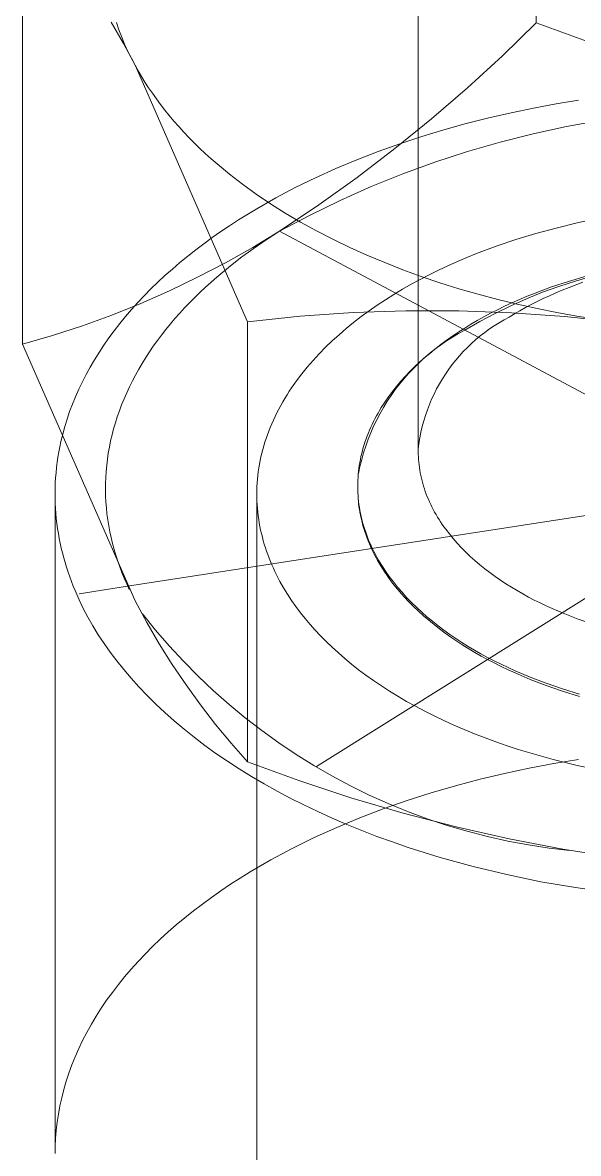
# Model space of a CAD drawing. Header units: inches. Extents: x -4 to 200, y 0 to 129.
# Drawn here: x 179.5904 to 179.7839, y 91.0257 to 91.4192 of the extents above; entities that cross this region are included whole.
import ezdxf

# ---------------------------------------------------------------- set-up
doc = ezdxf.new("R2010")
doc.units = ezdxf.units.IN
doc.layers.add('ZANO_R', color=7, linetype='Continuous', lineweight=0)

msp = doc.modelspace()

# ---------------------------------------------------------------- linework, layer by layer
at = {"layer": 'ZANO_R'}
for p, q in [((179.76918, 91.5723), (179.76918, 91.41919)), ((179.7281, 91.26999), (179.7281, 91.55845)), ((179.59036, 91.30735), (179.59036, 91.46046)), ((179.62116, 91.4194), (179.62547, 91.41199)), ((179.62389, 91.41675), (179.62302, 91.41931)), ((179.62485, 91.41421), (179.62389, 91.41675)), ((179.76918, 91.41919), (179.75738, 91.40768)), ((179.76918, 91.41919), (179.78703, 91.41263)), ((179.62589, 91.41171), (179.62485, 91.41421)), ((179.62547, 91.41199), (179.62953, 91.40445)), ((179.62702, 91.40925), (179.62589, 91.41171)), ((179.62824, 91.40683), (179.62702, 91.40925)), ((179.62953, 91.40445), (179.62824, 91.40683)), ((179.75738, 91.40768), (179.74523, 91.39654)), ((179.63062, 91.40248), (179.62953, 91.40445)), ((179.62953, 91.40445), (179.6687, 91.31514)), ((179.63177, 91.40052), (179.63062, 91.40248)), ((179.63297, 91.39856), (179.63177, 91.40052)), ((179.63424, 91.3966), (179.63297, 91.39856)), ((179.63556, 91.39465), (179.63424, 91.3966)), ((179.63694, 91.3927), (179.63556, 91.39465)), ((179.74523, 91.39654), (179.73276, 91.38578)), ((179.63838, 91.39076), (179.63694, 91.3927)), ((179.63988, 91.38883), (179.63838, 91.39076)), ((179.64143, 91.3869), (179.63988, 91.38883)), ((179.76827, 91.38952), (179.76045, 91.3879)), ((179.77609, 91.39098), (179.76827, 91.38952)), ((179.78389, 91.39226), (179.77609, 91.39098)), ((179.64305, 91.38499), (179.64143, 91.3869)), ((179.64472, 91.38308), (179.64305, 91.38499)), ((179.73276, 91.38578), (179.71996, 91.37539)), ((179.75263, 91.3861), (179.74483, 91.38412)), ((179.76045, 91.3879), (179.75263, 91.3861)), ((179.7797, 91.38307), (179.79138, 91.38517)), ((179.64646, 91.38118), (179.64472, 91.38308)), ((179.64825, 91.3793), (179.64646, 91.38118)), ((179.73707, 91.38197), (179.72936, 91.37963)), ((179.74483, 91.38412), (179.73707, 91.38197)), ((179.7681, 91.38058), (179.7797, 91.38307)), ((179.65009, 91.37743), (179.64825, 91.3793)), ((179.652, 91.37557), (179.65009, 91.37743)), ((179.72173, 91.37711), (179.71419, 91.37441)), ((179.72936, 91.37963), (179.72173, 91.37711)), ((179.7452, 91.37439), (179.7566, 91.37768)), ((179.7566, 91.37768), (179.7681, 91.38058)), ((179.65396, 91.37372), (179.652, 91.37557)), ((179.65598, 91.37189), (179.65396, 91.37372)), ((179.71419, 91.37441), (179.70676, 91.37153)), ((179.71996, 91.37539), (179.70686, 91.3654)), ((179.73391, 91.37071), (179.7452, 91.37439)), ((179.65806, 91.37007), (179.65598, 91.37189)), ((179.66238, 91.36649), (179.65806, 91.37007)), ((179.70676, 91.37153), (179.69945, 91.36847)), ((179.72277, 91.36664), (179.73391, 91.37071)), ((179.66692, 91.36299), (179.66238, 91.36649)), ((179.6923, 91.36523), (179.68531, 91.36182)), ((179.69945, 91.36847), (179.6923, 91.36523)), ((179.70686, 91.3654), (179.69345, 91.3558)), ((179.71176, 91.36219), (179.72277, 91.36664)), ((179.67167, 91.35956), (179.66692, 91.36299)), ((179.68531, 91.36182), (179.6785, 91.35824)), ((179.70092, 91.35737), (179.71176, 91.36219)), ((179.67663, 91.35622), (179.67167, 91.35956)), ((179.6785, 91.35824), (179.6719, 91.35449)), ((179.69025, 91.35218), (179.70092, 91.35737)), ((179.6719, 91.35449), (179.66551, 91.35058)), ((179.68178, 91.35297), (179.67663, 91.35622)), ((179.69345, 91.3558), (179.67977, 91.34662)), ((179.69266, 91.16036), (180.00238, 91.35406)), ((179.66551, 91.35058), (179.66241, 91.34857)), ((179.67977, 91.34662), (179.69025, 91.35218)), ((179.68713, 91.34982), (179.68178, 91.35297)), ((179.69266, 91.34677), (179.68713, 91.34982)), ((179.77607, 91.34777), (179.78342, 91.34955)), ((179.78342, 91.34955), (179.79103, 91.35115)), ((179.65936, 91.34652), (179.65638, 91.34443)), ((179.66241, 91.34857), (179.65936, 91.34652)), ((179.67977, 91.34662), (179.67046, 91.34098)), ((179.67514, 91.34364), (179.67977, 91.34662)), ((180.01527, 91.1678), (179.67977, 91.34662)), ((179.69836, 91.34383), (179.69266, 91.34677)), ((179.76206, 91.34373), (179.76899, 91.34584)), ((179.76899, 91.34584), (179.77607, 91.34777)), ((179.65347, 91.34231), (179.65062, 91.34016)), ((179.65638, 91.34443), (179.65347, 91.34231)), ((179.67064, 91.34055), (179.67514, 91.34364)), ((179.70423, 91.341), (179.69836, 91.34383)), ((179.75519, 91.3414), (179.76206, 91.34373)), ((179.64784, 91.33797), (179.64513, 91.33574)), ((179.65062, 91.34016), (179.64784, 91.33797)), ((179.67046, 91.34098), (179.66096, 91.33564)), ((179.66627, 91.33736), (179.67064, 91.34055)), ((179.71025, 91.3383), (179.70423, 91.341)), ((179.71642, 91.33571), (179.71025, 91.3383)), ((179.74504, 91.33749), (179.7484, 91.33885)), ((179.7484, 91.33885), (179.75519, 91.3414)), ((179.64513, 91.33574), (179.64249, 91.33349)), ((179.66096, 91.33564), (179.6513, 91.33062)), ((179.65797, 91.33069), (179.66204, 91.33407)), ((179.66204, 91.33407), (179.66627, 91.33736)), ((179.72271, 91.33325), (179.71642, 91.33571)), ((179.73517, 91.33308), (179.73843, 91.33461)), ((179.73843, 91.33461), (179.74172, 91.33608)), ((179.74172, 91.33608), (179.74504, 91.33749)), ((179.63993, 91.33121), (179.63744, 91.32889)), ((179.64249, 91.33349), (179.63993, 91.33121)), ((179.6513, 91.33062), (179.64148, 91.32592)), ((179.65407, 91.32721), (179.65797, 91.33069)), ((179.72913, 91.33092), (179.72271, 91.33325)), ((179.72568, 91.32817), (179.7288, 91.32986)), ((179.7288, 91.32986), (179.73196, 91.3315)), ((179.73565, 91.32872), (179.72913, 91.33092)), ((179.73196, 91.3315), (179.73517, 91.33308)), ((179.78662, 91.33104), (179.78044, 91.32921)), ((179.78864, 91.33098), (179.78284, 91.32932)), ((179.64148, 91.32592), (179.63151, 91.32154)), ((179.63503, 91.32655), (179.63269, 91.32419)), ((179.63744, 91.32889), (179.63503, 91.32655)), ((179.65218, 91.32544), (179.65407, 91.32721)), ((179.71962, 91.32463), (179.72262, 91.32643)), ((179.72262, 91.32643), (179.72568, 91.32817)), ((179.74228, 91.32665), (179.73565, 91.32872)), ((179.74898, 91.32472), (179.74228, 91.32665)), ((179.7745, 91.32724), (179.7688, 91.32513)), ((179.7771, 91.32746), (179.77142, 91.3254)), ((179.78044, 91.32921), (179.7745, 91.32724)), ((179.77826, 91.32616), (179.77598, 91.32519)), ((179.78284, 91.32932), (179.7771, 91.32746)), ((179.7806, 91.3271), (179.77826, 91.32616)), ((179.78545, 91.32889), (179.7806, 91.3271)), ((179.63269, 91.32419), (179.63044, 91.3218)), ((179.64853, 91.32183), (179.65033, 91.32364)), ((179.65033, 91.32364), (179.65218, 91.32544)), ((179.71381, 91.32088), (179.71668, 91.32278)), ((179.71668, 91.32278), (179.71962, 91.32463)), ((179.75576, 91.32293), (179.74898, 91.32472)), ((179.7626, 91.32127), (179.75576, 91.32293)), ((179.76582, 91.32314), (179.7603, 91.32069)), ((179.76335, 91.32289), (179.76073, 91.32173)), ((179.76604, 91.32402), (179.76335, 91.32289)), ((179.77142, 91.3254), (179.76582, 91.32314)), ((179.7688, 91.32513), (179.76604, 91.32402)), ((179.76946, 91.32217), (179.76741, 91.32112)), ((179.77158, 91.3232), (179.76946, 91.32217)), ((179.77375, 91.32421), (179.77158, 91.3232)), ((179.77598, 91.32519), (179.77375, 91.32421)), ((179.63151, 91.32154), (179.6214, 91.31749)), ((179.62827, 91.31938), (179.62617, 91.31694)), ((179.63044, 91.3218), (179.62827, 91.31938)), ((179.64341, 91.31627), (179.64507, 91.31814)), ((179.64507, 91.31814), (179.64678, 91.31999)), ((179.64678, 91.31999), (179.64853, 91.32183)), ((179.68702, 91.31705), (179.70539, 91.31832)), ((179.70539, 91.31832), (179.72379, 91.31894)), ((179.70827, 91.31693), (179.711, 91.31893)), ((179.711, 91.31893), (179.71381, 91.32088)), ((179.72379, 91.31894), (179.7422, 91.31893)), ((179.7422, 91.31893), (179.7606, 91.31827)), ((179.75487, 91.31806), (179.74953, 91.31524)), ((179.75327, 91.31809), (179.75092, 91.31684)), ((179.75569, 91.31933), (179.75327, 91.31809)), ((179.7603, 91.32069), (179.75487, 91.31806)), ((179.75817, 91.32054), (179.75569, 91.31933)), ((179.76073, 91.32173), (179.75817, 91.32054)), ((179.7606, 91.31827), (179.77897, 91.31698)), ((179.76347, 91.31897), (179.76159, 91.31787)), ((179.76949, 91.31975), (179.7626, 91.32127)), ((179.76541, 91.32005), (179.76347, 91.31897)), ((179.76741, 91.32112), (179.76541, 91.32005)), ((179.77641, 91.31837), (179.76949, 91.31975)), ((179.78336, 91.31712), (179.77641, 91.31837)), ((179.6214, 91.31749), (179.61117, 91.31377)), ((179.62416, 91.31448), (179.62224, 91.31201)), ((179.62617, 91.31694), (179.62416, 91.31448)), ((179.64024, 91.31246), (179.6418, 91.31437)), ((179.6418, 91.31437), (179.64341, 91.31627)), ((179.6687, 91.31514), (179.68702, 91.31705)), ((179.6687, 91.31514), (179.6687, 91.16203)), ((179.70304, 91.31279), (179.70562, 91.31488)), ((179.70562, 91.31488), (179.70827, 91.31693)), ((179.74953, 91.31524), (179.74429, 91.31223)), ((179.74643, 91.31427), (179.74429, 91.31296)), ((179.74864, 91.31556), (179.74643, 91.31427)), ((179.75092, 91.31684), (179.74864, 91.31556)), ((179.75627, 91.31481), (179.75457, 91.31375)), ((179.758, 91.31581), (179.75627, 91.31481)), ((179.75977, 91.31676), (179.758, 91.31581)), ((179.76159, 91.31787), (179.75977, 91.31676)), ((179.77897, 91.31698), (179.79728, 91.31504)), ((179.79032, 91.31601), (179.78336, 91.31712)), ((179.60082, 91.31039), (179.59036, 91.30735)), ((179.61117, 91.31377), (179.60082, 91.31039)), ((179.62224, 91.31201), (179.6204, 91.30951)), ((179.63727, 91.30859), (179.63873, 91.31053)), ((179.63873, 91.31053), (179.64024, 91.31246)), ((179.69815, 91.30847), (179.70055, 91.31065)), ((179.70055, 91.31065), (179.70304, 91.31279)), ((179.74014, 91.31025), (179.73812, 91.30884)), ((179.74212, 91.31105), (179.74, 91.30978)), ((179.7422, 91.31163), (179.74014, 91.31025)), ((179.74429, 91.31223), (179.74212, 91.31105)), ((179.74429, 91.31296), (179.7422, 91.31163)), ((179.74969, 91.31023), (179.74815, 91.30895)), ((179.75128, 91.31146), (179.74969, 91.31023)), ((179.7529, 91.31263), (179.75128, 91.31146)), ((179.75457, 91.31375), (179.7529, 91.31263)), ((179.62953, 91.21804), (179.59036, 91.30735)), ((179.61864, 91.307), (179.61697, 91.30447)), ((179.6204, 91.30951), (179.61864, 91.307)), ((179.63451, 91.30465), (179.63587, 91.30663)), ((179.63587, 91.30663), (179.63727, 91.30859)), ((179.69361, 91.30398), (179.69583, 91.30625)), ((179.69583, 91.30625), (179.69815, 91.30847)), ((179.73589, 91.30704), (179.73391, 91.30557)), ((179.73614, 91.30738), (179.7342, 91.30589)), ((179.73792, 91.30845), (179.73589, 91.30704)), ((179.73812, 91.30884), (179.73614, 91.30738)), ((179.74, 91.30978), (179.73792, 91.30845)), ((179.7452, 91.30623), (179.7438, 91.30479)), ((179.74665, 91.30761), (179.7452, 91.30623)), ((179.74815, 91.30895), (179.74665, 91.30761)), ((179.61697, 91.30447), (179.61539, 91.30193)), ((179.63197, 91.30065), (179.63321, 91.30266)), ((179.63321, 91.30266), (179.63451, 91.30465)), ((179.69149, 91.30168), (179.69361, 91.30398)), ((179.7301, 91.30242), (179.72829, 91.30075)), ((179.73047, 91.3028), (179.72867, 91.3012)), ((179.73198, 91.30403), (179.7301, 91.30242)), ((179.73231, 91.30437), (179.73047, 91.3028)), ((179.73391, 91.30557), (179.73198, 91.30403)), ((179.7342, 91.30589), (179.73231, 91.30437)), ((179.74245, 91.30331), (179.74115, 91.30178)), ((179.7438, 91.30479), (179.74245, 91.30331)), ((179.61389, 91.29937), (179.61248, 91.29681)), ((179.61539, 91.30193), (179.61389, 91.29937)), ((179.62965, 91.2966), (179.63078, 91.29863)), ((179.63078, 91.29863), (179.63197, 91.30065)), ((179.68754, 91.29698), (179.68947, 91.29935)), ((179.68947, 91.29935), (179.69149, 91.30168)), ((179.72653, 91.29902), (179.72483, 91.29723)), ((179.72693, 91.29956), (179.72524, 91.29789)), ((179.72829, 91.30075), (179.72653, 91.29902)), ((179.72867, 91.3012), (179.72693, 91.29956)), ((179.73871, 91.2986), (179.73757, 91.29695)), ((179.7399, 91.30021), (179.73871, 91.2986)), ((179.74115, 91.30178), (179.7399, 91.30021)), ((179.61248, 91.29681), (179.61116, 91.29423)), ((179.62755, 91.2925), (179.62857, 91.29456)), ((179.62857, 91.29456), (179.62965, 91.2966)), ((179.68401, 91.29215), (179.68573, 91.29458)), ((179.68573, 91.29458), (179.68754, 91.29698)), ((179.72205, 91.29444), (179.72055, 91.29266)), ((179.72319, 91.29538), (179.72162, 91.29347)), ((179.72362, 91.29618), (179.72205, 91.29444)), ((179.72483, 91.29723), (179.72319, 91.29538)), ((179.72524, 91.29789), (179.72362, 91.29618)), ((179.73649, 91.29526), (179.73547, 91.29354)), ((179.73757, 91.29695), (179.73649, 91.29526)), ((179.60992, 91.29165), (179.60877, 91.28906)), ((179.61116, 91.29423), (179.60992, 91.29165)), ((179.62568, 91.28837), (179.62659, 91.29044)), ((179.62659, 91.29044), (179.62755, 91.2925)), ((179.62686, 91.22308), (180.08501, 91.29395)), ((179.68241, 91.2897), (179.6832, 91.29093)), ((179.6832, 91.29093), (179.68401, 91.29215)), ((179.71912, 91.29086), (179.71775, 91.28902)), ((179.72011, 91.29151), (179.71868, 91.2895)), ((179.72055, 91.29266), (179.71912, 91.29086)), ((179.72162, 91.29347), (179.72011, 91.29151)), ((179.73451, 91.29178), (179.7336, 91.28999)), ((179.73547, 91.29354), (179.73451, 91.29178)), ((179.60877, 91.28906), (179.60771, 91.28647)), ((179.62484, 91.28628), (179.62568, 91.28837)), ((179.68021, 91.28597), (179.68092, 91.28722)), ((179.68092, 91.28722), (179.68165, 91.28846)), ((179.68165, 91.28846), (179.68241, 91.2897)), ((179.71646, 91.28716), (179.71524, 91.28527)), ((179.71731, 91.28745), (179.71602, 91.28534)), ((179.71775, 91.28902), (179.71646, 91.28716)), ((179.71868, 91.2895), (179.71731, 91.28745)), ((179.73276, 91.28817), (179.73198, 91.28632)), ((179.7336, 91.28999), (179.73276, 91.28817)), ((179.60674, 91.28387), (179.60585, 91.28127)), ((179.60771, 91.28647), (179.60674, 91.28387)), ((179.62332, 91.2821), (179.62405, 91.28419)), ((179.62405, 91.28419), (179.62484, 91.28628)), ((179.67827, 91.2822), (179.67889, 91.28346)), ((179.67889, 91.28346), (179.67953, 91.28472)), ((179.67953, 91.28472), (179.68021, 91.28597)), ((179.7141, 91.28335), (179.71355, 91.28238)), ((179.7148, 91.2832), (179.71365, 91.28101)), ((179.71466, 91.28431), (179.7141, 91.28335)), ((179.71524, 91.28527), (179.71466, 91.28431)), ((179.71602, 91.28534), (179.7148, 91.2832)), ((179.73062, 91.28255), (179.73003, 91.28063)), ((179.73127, 91.28445), (179.73062, 91.28255)), ((179.73198, 91.28632), (179.73127, 91.28445)), ((179.60505, 91.27867), (179.60434, 91.27607)), ((179.60585, 91.28127), (179.60505, 91.27867)), ((179.62204, 91.27789), (179.62265, 91.28)), ((179.62265, 91.28), (179.62332, 91.2821)), ((179.67658, 91.27839), (179.67711, 91.27966)), ((179.67711, 91.27966), (179.67767, 91.28093)), ((179.67767, 91.28093), (179.67827, 91.2822)), ((179.71258, 91.27878), (179.71158, 91.27652)), ((179.71205, 91.27944), (179.71159, 91.27845)), ((179.71253, 91.28043), (179.71205, 91.27944)), ((179.71303, 91.28141), (179.71253, 91.28043)), ((179.71365, 91.28101), (179.71258, 91.27878)), ((179.71355, 91.28238), (179.71303, 91.28141)), ((179.72952, 91.2787), (179.72906, 91.27674)), ((179.73003, 91.28063), (179.72952, 91.2787)), ((179.60434, 91.27607), (179.60371, 91.27347)), ((179.621, 91.27366), (179.62149, 91.27578)), ((179.62149, 91.27578), (179.62204, 91.27789)), ((179.67515, 91.27455), (179.67559, 91.27583)), ((179.67559, 91.27583), (179.67607, 91.27711)), ((179.67607, 91.27711), (179.67658, 91.27839)), ((179.71034, 91.27545), (179.70996, 91.27444)), ((179.71073, 91.27645), (179.71034, 91.27545)), ((179.71158, 91.27652), (179.71067, 91.27423)), ((179.71115, 91.27745), (179.71073, 91.27645)), ((179.71159, 91.27845), (179.71115, 91.27745)), ((179.72868, 91.27477), (179.72836, 91.27279)), ((179.72906, 91.27674), (179.72868, 91.27477)), ((179.60332, 91.27165), (179.60298, 91.26984)), ((179.60371, 91.27347), (179.60332, 91.27165)), ((179.6202, 91.26942), (179.62057, 91.27154)), ((179.62057, 91.27154), (179.621, 91.27366)), ((179.67398, 91.27069), (179.67434, 91.27198)), ((179.67434, 91.27198), (179.67473, 91.27327)), ((179.67473, 91.27327), (179.67515, 91.27455)), ((179.70897, 91.27138), (179.70868, 91.27035)), ((179.70928, 91.2724), (179.70897, 91.27138)), ((179.70983, 91.2719), (179.70908, 91.26955)), ((179.70961, 91.27342), (179.70928, 91.2724)), ((179.70996, 91.27444), (179.70961, 91.27342)), ((179.71067, 91.27423), (179.70983, 91.2719)), ((179.72836, 91.27279), (179.72811, 91.27081)), ((179.60267, 91.26803), (179.6024, 91.26623)), ((179.60298, 91.26984), (179.60267, 91.26803)), ((179.61963, 91.26518), (179.61989, 91.2673)), ((179.61989, 91.2673), (179.6202, 91.26942)), ((179.67283, 91.26554), (179.67307, 91.26683)), ((179.67307, 91.26683), (179.67334, 91.26812)), ((179.67334, 91.26812), (179.67365, 91.26941)), ((179.67365, 91.26941), (179.67398, 91.27069)), ((179.70795, 91.26726), (179.70776, 91.26622)), ((179.70841, 91.26718), (179.70782, 91.26478)), ((179.70817, 91.26829), (179.70795, 91.26726)), ((179.70842, 91.26932), (179.70817, 91.26829)), ((179.70908, 91.26955), (179.70841, 91.26718)), ((179.70868, 91.27035), (179.70842, 91.26932)), ((179.7281, 91.26999), (179.72811, 91.26905)), ((179.72811, 91.26905), (179.72814, 91.26812)), ((179.72814, 91.26812), (179.7282, 91.26718)), ((179.7282, 91.26718), (179.72828, 91.26625)), ((179.60218, 91.26442), (179.602, 91.26262)), ((179.6024, 91.26623), (179.60218, 91.26442)), ((179.61931, 91.26094), (179.61944, 91.26306)), ((179.61944, 91.26306), (179.61963, 91.26518)), ((179.67227, 91.26167), (179.67242, 91.26296)), ((179.67242, 91.26296), (179.67261, 91.26425)), ((179.67261, 91.26425), (179.67283, 91.26554)), ((179.70731, 91.26309), (179.70721, 91.26204)), ((179.70782, 91.26478), (179.70731, 91.26236)), ((179.70744, 91.26413), (179.70731, 91.26309)), ((179.70759, 91.26518), (179.70744, 91.26413)), ((179.70776, 91.26622), (179.70759, 91.26518)), ((179.72828, 91.26625), (179.72837, 91.26532)), ((179.72837, 91.26532), (179.7285, 91.26438)), ((179.7285, 91.26438), (179.72864, 91.26345)), ((179.72864, 91.26345), (179.7288, 91.26252)), ((179.60175, 91.25904), (179.60168, 91.25725)), ((179.60185, 91.26083), (179.60175, 91.25904)), ((179.602, 91.26262), (179.60185, 91.26083)), ((179.61923, 91.25883), (179.61931, 91.26094)), ((179.67196, 91.25781), (179.67204, 91.25909)), ((179.67204, 91.25909), (179.67214, 91.26038)), ((179.67214, 91.26038), (179.67227, 91.26167)), ((179.70707, 91.25995), (179.70704, 91.2589)), ((179.70713, 91.261), (179.70707, 91.25995)), ((179.70721, 91.26204), (179.70713, 91.261)), ((179.7288, 91.26252), (179.72899, 91.26159)), ((179.72899, 91.26159), (179.7292, 91.26067)), ((179.7292, 91.26067), (179.72943, 91.25975)), ((179.72943, 91.25975), (179.72968, 91.25882)), ((179.60168, 91.25725), (179.60166, 91.25547)), ((179.60166, 91.25547), (179.60167, 91.2537)), ((179.61922, 91.25671), (179.61923, 91.25883)), ((179.61926, 91.2546), (179.61922, 91.25671)), ((179.6719, 91.25525), (179.67192, 91.25653)), ((179.67191, 91.25397), (179.6719, 91.25525)), ((179.67192, 91.25653), (179.67196, 91.25781)), ((179.70704, 91.2589), (179.70703, 91.25785)), ((179.70703, 91.25785), (179.70704, 91.2568)), ((179.70704, 91.2568), (179.70708, 91.25575)), ((179.70708, 91.25575), (179.70714, 91.2547)), ((179.72968, 91.25882), (179.72995, 91.25791)), ((179.72995, 91.25791), (179.73024, 91.25699)), ((179.73024, 91.25699), (179.73056, 91.25608)), ((179.73056, 91.25608), (179.73089, 91.25517)), ((179.73089, 91.25517), (179.73125, 91.25427)), ((179.60165, 91.02572), (179.60165, 91.25412)), ((179.60167, 91.2537), (179.60172, 91.25193)), ((179.60172, 91.25193), (179.60181, 91.25017)), ((179.61936, 91.2525), (179.61926, 91.2546)), ((179.61952, 91.2504), (179.61936, 91.2525)), ((179.6719, 91.16085), (179.6719, 91.25397)), ((179.67195, 91.2527), (179.67191, 91.25397)), ((179.67202, 91.25142), (179.67195, 91.2527)), ((179.67212, 91.25016), (179.67202, 91.25142)), ((179.70714, 91.2547), (179.70722, 91.25365)), ((179.70722, 91.25365), (179.70733, 91.25261)), ((179.70733, 91.25261), (179.70746, 91.25156)), ((179.70733, 91.25188), (179.70746, 91.25086)), ((179.70746, 91.25156), (179.70762, 91.25051)), ((179.73125, 91.25427), (179.73162, 91.25337)), ((179.73162, 91.25337), (179.73202, 91.25247)), ((179.73202, 91.25247), (179.73244, 91.25158)), ((179.73244, 91.25158), (179.73287, 91.25069)), ((179.60181, 91.25017), (179.60193, 91.24842)), ((179.60193, 91.24842), (179.60209, 91.24667)), ((179.61974, 91.24831), (179.61952, 91.2504)), ((179.62001, 91.24622), (179.61974, 91.24831)), ((179.67224, 91.24889), (179.67212, 91.25016)), ((179.67239, 91.24763), (179.67224, 91.24889)), ((179.67256, 91.24638), (179.67239, 91.24763)), ((179.70746, 91.25086), (179.70761, 91.24985)), ((179.70761, 91.24985), (179.70778, 91.24884)), ((179.70762, 91.25051), (179.70779, 91.24947)), ((179.70778, 91.24884), (179.70797, 91.24783)), ((179.70779, 91.24947), (179.708, 91.24843)), ((179.70797, 91.24783), (179.70818, 91.24682)), ((179.708, 91.24843), (179.70822, 91.24739)), ((179.70822, 91.24739), (179.70847, 91.24635)), ((179.73287, 91.25069), (179.73333, 91.24981)), ((179.73333, 91.24981), (179.73381, 91.24893)), ((179.73381, 91.24893), (179.7343, 91.24806)), ((179.7343, 91.24806), (179.73482, 91.24719)), ((179.73482, 91.24719), (179.73535, 91.24633)), ((179.60209, 91.24667), (179.60229, 91.24493)), ((179.60229, 91.24493), (179.60253, 91.2432)), ((179.60253, 91.2432), (179.6028, 91.24148)), ((179.62034, 91.24415), (179.62001, 91.24622)), ((179.62073, 91.24208), (179.62034, 91.24415)), ((179.67276, 91.24512), (179.67256, 91.24638)), ((179.67299, 91.24388), (179.67276, 91.24512)), ((179.67324, 91.24264), (179.67299, 91.24388)), ((179.70818, 91.24682), (179.70842, 91.24582)), ((179.70842, 91.24582), (179.70868, 91.24481)), ((179.70847, 91.24635), (179.70874, 91.24531)), ((179.70868, 91.24481), (179.70896, 91.24381)), ((179.70874, 91.24531), (179.70903, 91.24428)), ((179.70896, 91.24381), (179.70926, 91.24281)), ((179.70903, 91.24428), (179.70935, 91.24325)), ((179.70935, 91.24325), (179.70969, 91.24223)), ((179.73535, 91.24633), (179.7359, 91.24548)), ((179.7359, 91.24548), (179.73647, 91.24463)), ((179.73647, 91.24463), (179.73706, 91.24379)), ((179.73706, 91.24379), (179.73767, 91.24295)), ((179.6028, 91.24148), (179.6031, 91.23976)), ((179.6031, 91.23976), (179.60344, 91.23806)), ((179.62117, 91.24002), (179.62073, 91.24208)), ((179.62166, 91.23797), (179.62117, 91.24002)), ((179.67352, 91.2414), (179.67324, 91.24264)), ((179.67383, 91.24017), (179.67352, 91.2414)), ((179.67416, 91.23894), (179.67383, 91.24017)), ((179.70926, 91.24281), (179.70958, 91.24182)), ((179.70958, 91.24182), (179.70992, 91.24083)), ((179.70969, 91.24223), (179.71005, 91.24121)), ((179.70992, 91.24083), (179.71029, 91.23984)), ((179.71005, 91.24121), (179.71043, 91.24019)), ((179.71029, 91.23984), (179.71067, 91.23886)), ((179.71043, 91.24019), (179.71084, 91.23917)), ((179.73767, 91.24295), (179.73893, 91.2413)), ((179.73893, 91.2413), (179.74026, 91.23968)), ((179.74026, 91.23968), (179.74166, 91.23808)), ((179.60344, 91.23806), (179.60382, 91.23636)), ((179.60382, 91.23636), (179.60422, 91.23468)), ((179.62221, 91.23593), (179.62166, 91.23797)), ((179.62282, 91.2339), (179.62221, 91.23593)), ((179.67451, 91.23773), (179.67416, 91.23894)), ((179.67489, 91.23651), (179.67451, 91.23773)), ((179.6753, 91.23531), (179.67489, 91.23651)), ((179.71067, 91.23886), (179.71108, 91.23788)), ((179.71084, 91.23917), (179.71127, 91.23816)), ((179.71108, 91.23788), (179.7115, 91.2369)), ((179.71127, 91.23816), (179.71172, 91.23716)), ((179.7115, 91.2369), (179.71195, 91.23593)), ((179.71172, 91.23716), (179.71219, 91.23616)), ((179.71195, 91.23593), (179.71241, 91.23496)), ((179.71219, 91.23616), (179.71268, 91.23516)), ((179.74166, 91.23808), (179.74312, 91.23652)), ((179.74312, 91.23652), (179.74464, 91.23498)), ((179.60422, 91.23468), (179.60467, 91.233)), ((179.60467, 91.233), (179.60514, 91.23134)), ((179.62347, 91.23188), (179.62282, 91.2339)), ((179.62418, 91.22988), (179.62347, 91.23188)), ((179.67572, 91.23411), (179.6753, 91.23531)), ((179.67618, 91.23292), (179.67572, 91.23411)), ((179.67665, 91.23173), (179.67618, 91.23292)), ((179.67715, 91.23055), (179.67665, 91.23173)), ((179.71241, 91.23496), (179.7129, 91.234)), ((179.71268, 91.23516), (179.71319, 91.23417)), ((179.7129, 91.234), (179.71341, 91.23304)), ((179.71319, 91.23417), (179.71373, 91.23319)), ((179.71341, 91.23304), (179.71393, 91.23209)), ((179.71373, 91.23319), (179.71428, 91.23221)), ((179.71393, 91.23209), (179.71448, 91.23115)), ((179.71428, 91.23221), (179.71486, 91.23124)), ((179.74464, 91.23498), (179.74621, 91.23349)), ((179.74621, 91.23349), (179.74784, 91.23202)), ((179.74784, 91.23202), (179.74952, 91.23059)), ((179.60514, 91.23134), (179.60564, 91.22968)), ((179.60564, 91.22968), (179.60618, 91.22804)), ((179.60618, 91.22804), (179.60675, 91.2264)), ((179.62494, 91.22789), (179.62418, 91.22988)), ((179.62575, 91.22592), (179.62494, 91.22789)), ((179.67767, 91.22938), (179.67715, 91.23055)), ((179.67821, 91.22822), (179.67767, 91.22938)), ((179.67877, 91.22707), (179.67821, 91.22822)), ((179.71448, 91.23115), (179.71504, 91.23021)), ((179.71486, 91.23124), (179.71545, 91.23027)), ((179.71504, 91.23021), (179.71623, 91.22834)), ((179.71545, 91.23027), (179.71607, 91.22931)), ((179.71607, 91.22931), (179.7167, 91.22835)), ((179.71623, 91.22834), (179.71748, 91.2265)), ((179.7167, 91.22835), (179.71803, 91.22647)), ((179.74952, 91.23059), (179.75125, 91.22919)), ((179.75125, 91.22919), (179.75303, 91.22783)), ((179.75303, 91.22783), (179.75485, 91.2265)), ((179.60675, 91.2264), (179.60735, 91.22478)), ((179.60735, 91.22478), (179.60797, 91.22317)), ((179.6266, 91.22395), (179.62575, 91.22592)), ((179.62751, 91.22201), (179.6266, 91.22395)), ((179.67936, 91.22592), (179.67877, 91.22707)), ((179.67996, 91.22478), (179.67936, 91.22592)), ((179.68124, 91.22253), (179.67996, 91.22478)), ((179.71748, 91.2265), (179.71881, 91.22469)), ((179.71803, 91.22647), (179.71944, 91.22461)), ((179.71881, 91.22469), (179.72021, 91.2229)), ((179.71944, 91.22461), (179.72091, 91.22278)), ((179.75485, 91.2265), (179.75671, 91.22521)), ((179.75671, 91.22521), (179.75861, 91.22396)), ((179.75861, 91.22396), (179.76054, 91.22275)), ((179.60797, 91.22317), (179.60863, 91.22157)), ((179.60863, 91.22157), (179.60932, 91.21998)), ((179.60932, 91.21998), (179.61003, 91.21841)), ((179.61003, 91.22047), (179.62686, 91.22308)), ((179.68259, 91.22032), (179.68124, 91.22253)), ((179.68402, 91.21814), (179.68259, 91.22032)), ((179.72021, 91.2229), (179.72168, 91.22115)), ((179.72091, 91.22278), (179.72246, 91.22098)), ((179.72168, 91.22115), (179.72321, 91.21942)), ((179.72246, 91.22098), (179.72407, 91.21921)), ((179.76054, 91.22275), (179.7625, 91.22157)), ((179.7625, 91.22157), (179.7645, 91.22043)), ((179.7645, 91.22043), (179.76652, 91.21933)), ((179.61003, 91.21841), (179.6115, 91.21537)), ((179.63359, 91.2105), (179.62953, 91.21804)), ((179.68552, 91.216), (179.68402, 91.21814)), ((179.68709, 91.2139), (179.68552, 91.216)), ((179.72321, 91.21942), (179.7248, 91.21772)), ((179.72407, 91.21921), (179.72575, 91.21748)), ((179.7248, 91.21772), (179.72645, 91.21606)), ((179.72575, 91.21748), (179.72749, 91.21578)), ((179.72645, 91.21606), (179.72816, 91.21442)), ((179.72749, 91.21578), (179.7293, 91.21412)), ((179.76652, 91.21933), (179.76848, 91.2183)), ((179.76848, 91.2183), (179.77051, 91.21729)), ((179.77051, 91.21729), (179.77259, 91.2163)), ((179.77259, 91.2163), (179.77473, 91.21533)), ((179.6115, 91.21537), (179.61311, 91.21233)), ((179.61311, 91.21233), (179.61484, 91.20929)), ((179.63668, 91.20786), (179.63211, 91.21354)), ((179.68873, 91.21183), (179.68709, 91.2139)), ((179.69044, 91.20981), (179.68873, 91.21183)), ((179.72816, 91.21442), (179.72993, 91.21283)), ((179.7293, 91.21412), (179.73115, 91.21249)), ((179.72993, 91.21283), (179.73174, 91.21126)), ((179.73115, 91.21249), (179.73306, 91.2109)), ((179.77473, 91.21533), (179.77917, 91.21345)), ((179.77917, 91.21345), (179.78383, 91.21166)), ((179.61484, 91.20929), (179.61671, 91.20624)), ((179.6379, 91.20309), (179.63359, 91.2105)), ((179.64143, 91.20234), (179.63668, 91.20786)), ((179.69222, 91.20781), (179.69044, 91.20981)), ((179.6941, 91.20581), (179.69222, 91.20781)), ((179.73174, 91.21126), (179.73361, 91.20973)), ((179.73306, 91.2109), (179.73503, 91.20935)), ((179.73361, 91.20973), (179.73553, 91.20824)), ((179.73503, 91.20935), (179.73704, 91.20783)), ((179.73553, 91.20824), (179.73748, 91.20678)), ((179.73704, 91.20783), (179.73909, 91.20636)), ((179.78383, 91.21166), (179.78871, 91.20998)), ((179.61671, 91.20624), (179.61872, 91.20319)), ((179.69607, 91.20382), (179.6941, 91.20581)), ((179.73748, 91.20678), (179.73948, 91.20536)), ((179.73909, 91.20636), (179.74119, 91.20492)), ((179.73948, 91.20536), (179.74152, 91.20397)), ((179.74119, 91.20492), (179.74333, 91.20353)), ((179.74152, 91.20397), (179.7436, 91.20263)), ((179.61872, 91.20319), (179.62086, 91.20014)), ((179.62086, 91.20014), (179.62315, 91.1971)), ((179.64246, 91.19583), (179.6379, 91.20309)), ((179.64636, 91.19698), (179.64143, 91.20234)), ((179.69813, 91.20184), (179.69607, 91.20382)), ((179.70029, 91.19988), (179.69813, 91.20184)), ((179.74333, 91.20353), (179.74551, 91.20217)), ((179.7436, 91.20263), (179.74571, 91.20132)), ((179.74551, 91.20217), (179.74771, 91.20085)), ((179.74571, 91.20132), (179.74785, 91.20004)), ((179.74771, 91.20085), (179.74995, 91.19958)), ((179.74785, 91.20004), (179.75002, 91.19881)), ((179.62315, 91.1971), (179.62558, 91.19407)), ((179.65148, 91.1918), (179.64636, 91.19698)), ((179.70255, 91.19792), (179.70029, 91.19988)), ((179.7049, 91.19598), (179.70255, 91.19792)), ((179.70735, 91.19406), (179.7049, 91.19598)), ((179.74995, 91.19958), (179.75222, 91.19834)), ((179.75002, 91.19881), (179.75222, 91.19761)), ((179.75222, 91.19834), (179.75454, 91.19713)), ((179.75222, 91.19761), (179.75454, 91.19641)), ((179.75454, 91.19713), (179.75692, 91.19595)), ((179.75454, 91.19641), (179.75692, 91.19522)), ((179.62558, 91.19407), (179.62815, 91.19105)), ((179.64725, 91.18873), (179.64246, 91.19583)), ((179.7099, 91.19216), (179.70735, 91.19406)), ((179.71254, 91.19029), (179.7099, 91.19216)), ((179.75692, 91.19595), (179.75937, 91.19478)), ((179.75692, 91.19522), (179.75937, 91.19405)), ((179.75937, 91.19478), (179.76188, 91.19364)), ((179.75937, 91.19405), (179.76188, 91.19291)), ((179.76188, 91.19364), (179.76711, 91.19143)), ((179.76188, 91.19291), (179.76711, 91.1907)), ((179.62815, 91.19105), (179.63086, 91.18805)), ((179.65228, 91.18179), (179.64725, 91.18873)), ((179.65676, 91.18679), (179.65148, 91.1918)), ((179.71528, 91.18843), (179.71254, 91.19029)), ((179.71811, 91.1866), (179.71528, 91.18843)), ((179.76711, 91.19143), (179.7726, 91.18932)), ((179.76711, 91.1907), (179.7726, 91.1886)), ((179.7726, 91.18932), (179.77833, 91.18734)), ((179.7726, 91.1886), (179.77833, 91.18662)), ((179.63086, 91.18805), (179.63371, 91.18506)), ((179.63371, 91.18506), (179.63671, 91.1821)), ((179.66222, 91.18195), (179.65676, 91.18679)), ((179.72104, 91.18481), (179.71811, 91.1866)), ((179.72406, 91.18304), (179.72104, 91.18481)), ((179.77833, 91.18734), (179.7843, 91.1855)), ((179.77833, 91.18662), (179.7843, 91.18477)), ((179.63671, 91.1821), (179.63985, 91.17916)), ((179.65753, 91.17502), (179.65228, 91.18179)), ((179.66783, 91.17731), (179.66222, 91.18195)), ((179.72717, 91.18131), (179.72406, 91.18304)), ((179.73037, 91.17961), (179.72717, 91.18131)), ((179.63985, 91.17916), (179.64314, 91.17625)), ((179.67359, 91.17286), (179.66783, 91.17731)), ((179.73367, 91.17795), (179.73037, 91.17961)), ((179.73705, 91.17633), (179.73367, 91.17795)), ((179.74051, 91.17475), (179.73705, 91.17633)), ((179.64314, 91.17625), (179.64656, 91.17337)), ((179.64656, 91.17337), (179.65013, 91.17052)), ((179.66301, 91.16843), (179.65753, 91.17502)), ((179.67951, 91.1686), (179.67359, 91.17286)), ((179.74406, 91.17322), (179.74051, 91.17475)), ((179.74768, 91.17173), (179.74406, 91.17322)), ((179.65013, 91.17052), (179.65384, 91.16771)), ((179.6687, 91.16203), (179.66301, 91.16843)), ((179.68556, 91.16455), (179.67951, 91.1686)), ((179.75139, 91.1703), (179.74768, 91.17173)), ((179.75517, 91.16891), (179.75139, 91.1703)), ((179.75902, 91.16757), (179.75517, 91.16891)), ((179.65384, 91.16771), (179.65769, 91.16494)), ((179.65769, 91.16494), (179.66167, 91.16222)), ((179.69174, 91.1607), (179.68556, 91.16455)), ((179.76294, 91.16629), (179.75902, 91.16757)), ((179.76692, 91.16507), (179.76294, 91.16629)), ((179.77507, 91.16279), (179.76692, 91.16507)), ((179.66167, 91.16222), (179.66579, 91.15954)), ((179.68655, 91.15547), (179.6687, 91.16203)), ((179.6719, 91.1558), (179.6719, 91.16085)), ((179.69806, 91.15707), (179.69174, 91.1607)), ((179.77534, 91.16142), (179.76676, 91.1598)), ((179.78343, 91.16075), (179.77507, 91.16279)), ((179.78389, 91.16284), (179.77534, 91.16142)), ((179.79198, 91.15896), (179.78343, 91.16075)), ((179.66579, 91.15954), (179.67004, 91.15691)), ((179.67004, 91.15691), (179.67442, 91.15434)), ((179.70449, 91.15365), (179.69806, 91.15707)), ((179.75818, 91.15797), (179.74961, 91.15593)), ((179.76676, 91.1598), (179.75818, 91.15797)), ((179.6719, 87.81376), (179.6719, 91.1558)), ((179.67442, 91.15434), (179.67893, 91.15182)), ((179.70461, 91.1495), (179.68655, 91.15547)), ((179.71103, 91.15044), (179.70449, 91.15365)), ((179.74108, 91.15368), (179.7326, 91.15121)), ((179.74961, 91.15593), (179.74108, 91.15368)), ((179.67893, 91.15182), (179.68357, 91.14937)), ((179.68357, 91.14937), (179.68832, 91.14698)), ((179.72285, 91.14412), (179.70461, 91.1495)), ((179.71768, 91.14747), (179.71103, 91.15044)), ((179.7326, 91.15121), (179.7242, 91.14853)), ((179.68832, 91.14698), (179.69319, 91.14465)), ((179.7159, 91.14562), (179.70773, 91.1425)), ((179.7242, 91.14853), (179.7159, 91.14562)), ((179.72442, 91.14471), (179.71768, 91.14747)), ((179.69319, 91.14465), (179.69817, 91.14239)), ((179.69817, 91.14239), (179.70325, 91.1402)), ((179.70773, 91.1425), (179.69971, 91.13916)), ((179.74126, 91.13934), (179.72285, 91.14412)), ((179.73125, 91.14219), (179.72442, 91.14471)), ((179.73817, 91.13989), (179.73125, 91.14219)), ((179.69971, 91.13916), (179.69187, 91.1356)), ((179.70325, 91.1402), (179.70845, 91.13809)), ((179.70845, 91.13809), (179.71373, 91.13605)), ((179.74515, 91.13784), (179.73817, 91.13989)), ((179.75981, 91.13516), (179.74126, 91.13934)), ((179.75221, 91.13602), (179.74515, 91.13784)), ((179.69187, 91.1356), (179.68423, 91.13184)), ((179.71373, 91.13605), (179.71912, 91.13409)), ((179.71912, 91.13409), (179.72459, 91.13222)), ((179.75932, 91.13443), (179.75221, 91.13602)), ((179.76648, 91.13309), (179.75932, 91.13443)), ((179.77849, 91.13159), (179.75981, 91.13516)), ((179.77368, 91.13199), (179.76648, 91.13309)), ((179.68423, 91.13184), (179.67681, 91.12788)), ((179.72459, 91.13222), (179.73014, 91.13042)), ((179.73014, 91.13042), (179.73577, 91.12871)), ((179.78091, 91.13114), (179.77368, 91.13199)), ((179.79728, 91.12863), (179.77849, 91.13159)), ((179.67319, 91.12582), (179.66964, 91.12371)), ((179.67681, 91.12788), (179.67319, 91.12582)), ((179.73577, 91.12871), (179.74723, 91.12554)), ((179.74723, 91.12554), (179.75894, 91.12273)), ((179.66615, 91.12156), (179.66274, 91.11936)), ((179.66964, 91.12371), (179.66615, 91.12156)), ((179.75894, 91.12273), (179.77083, 91.12028)), ((179.66274, 91.11936), (179.65939, 91.11712)), ((179.77083, 91.12028), (179.78285, 91.1182)), ((179.78285, 91.1182), (179.79497, 91.11648)), ((179.65613, 91.11483), (179.65294, 91.1125)), ((179.65939, 91.11712), (179.65613, 91.11483)), ((179.64983, 91.11012), (179.64681, 91.10771)), ((179.65294, 91.1125), (179.64983, 91.11012)), ((179.64681, 91.10771), (179.64387, 91.10526)), ((179.64102, 91.10277), (179.63826, 91.10025)), ((179.64387, 91.10526), (179.64102, 91.10277)), ((179.6356, 91.09769), (179.63302, 91.0951)), ((179.63826, 91.10025), (179.6356, 91.09769)), ((179.63302, 91.0951), (179.63054, 91.09248)), ((179.62816, 91.08983), (179.62587, 91.08716)), ((179.63054, 91.09248), (179.62816, 91.08983)), ((179.62587, 91.08716), (179.62369, 91.08446)), ((179.62369, 91.08446), (179.6216, 91.08173)), ((179.61962, 91.07899), (179.61774, 91.07623)), ((179.6216, 91.08173), (179.61962, 91.07899)), ((179.61774, 91.07623), (179.61597, 91.07345)), ((179.61429, 91.07065), (179.61273, 91.06784)), ((179.61597, 91.07345), (179.61429, 91.07065)), ((179.61273, 91.06784), (179.61126, 91.06502)), ((179.6099, 91.06219), (179.60865, 91.05935)), ((179.61126, 91.06502), (179.6099, 91.06219)), ((179.60865, 91.05935), (179.6075, 91.0565)), ((179.6075, 91.0565), (179.60646, 91.05365)), ((179.60552, 91.0508), (179.60469, 91.04795)), ((179.60646, 91.05365), (179.60552, 91.0508)), ((179.60469, 91.04795), (179.60396, 91.0451)), ((179.60396, 91.0451), (179.60333, 91.04225)), ((179.6028, 91.03941), (179.60237, 91.03658)), ((179.60333, 91.04225), (179.6028, 91.03941)), ((179.60237, 91.03658), (179.60205, 91.03375)), ((179.60182, 91.03093), (179.60169, 91.02813)), ((179.60205, 91.03375), (179.60182, 91.03093))]:
    msp.add_line(p, q, dxfattribs=at)

doc.saveas('drawing.dxf')
